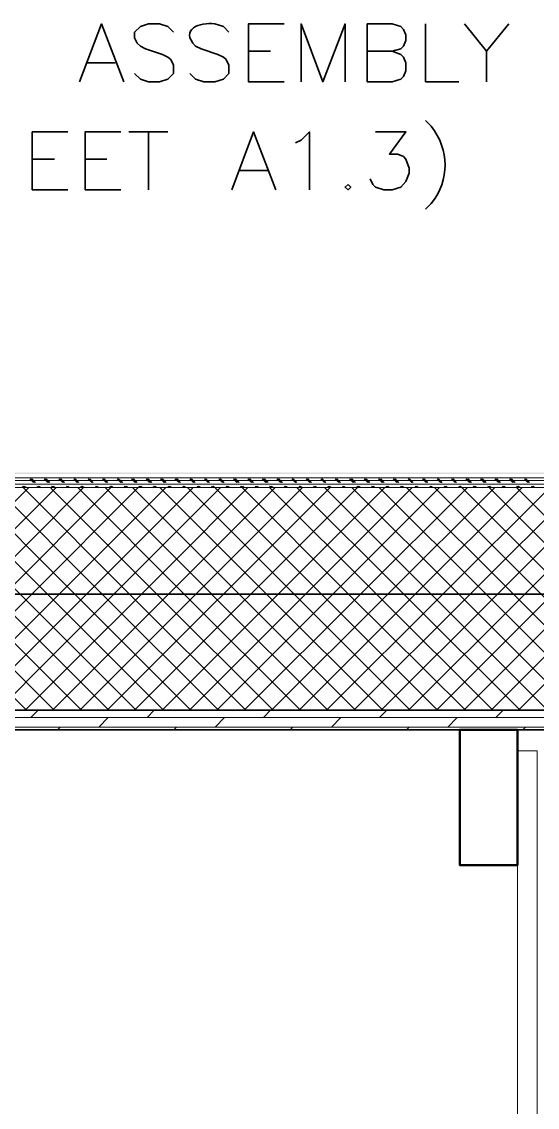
# Model space of a CAD drawing. Header units: inches. Extents: x 5 to 516, y -193 to 129.
# Drawn here: x 74.802 to 75.91, y -177.291 to -174.955 of the extents above; entities that cross this region are included whole.
import ezdxf

# ---------------------------------------------------------------- set-up
doc = ezdxf.new("R2010")
doc.units = ezdxf.units.IN
doc.header["$MEASUREMENT"] = 0
doc.layers.add('PDF8_Geometry', color=7, linetype='Continuous')
doc.layers.add('PDF8_Solid Fills', color=7, linetype='Continuous')

msp = doc.modelspace()

# ---------------------------------------------------------------- hatches: boundary and pattern name
at = {"layer": 'PDF8_Solid Fills', "transparency": 33554559}
msp.add_hatch(color=256, dxfattribs=at).paths.add_polyline_path([(77.5021816, -175.9280046), (77.5021816, -175.9257824), (71.9077366, -175.9257825), (71.9077366, -175.9280046)])

# ---------------------------------------------------------------- linework, layer by layer
at = {"layer": 'PDF8_Geometry', "lineweight": 35}
for points in [[(74.9255167, -175.0846705), (74.9732945, -174.960226), (75.0210723, -175.0846705)], [(75.1277375, -174.9780036), (75.1155153, -174.9657814), (75.0977375, -174.9602259), (75.0744042, -174.9602259), (75.0566264, -174.9657814), (75.0444042, -174.9780036), (75.0444042, -174.9902259), (75.0499597, -175.001337), (75.0566264, -175.0080036), (75.0677375, -175.0135592), (75.1044042, -175.0257814), (75.1155153, -175.031337), (75.122182, -175.0368925), (75.1277375, -175.0491148), (75.1277375, -175.0668925), (75.1155153, -175.0791148), (75.0977375, -175.0846703), (75.0744042, -175.0846703), (75.0566264, -175.0791148), (75.0444042, -175.0668925)], [(75.246625, -174.9780036), (75.2355138, -174.9657814), (75.216625, -174.9602259)], [(75.3655144, -175.0846705), (75.2888477, -175.0846705), (75.2888477, -174.960226), (75.3655144, -174.960226)], [(75.4021832, -175.0846705), (75.4021832, -174.960226), (75.4488499, -175.0846705), (75.4966277, -174.960226), (75.4966277, -175.0846705)], [(75.5444042, -175.0846705), (75.5444042, -174.960226), (75.5977375, -174.960226), (75.6166264, -174.9657816), (75.622182, -174.9724483), (75.6277375, -174.9835594), (75.6277375, -174.9957816), (75.622182, -175.0080038), (75.6166264, -175.0135594), (75.5977375, -175.0191149), (75.5444042, -175.0191149)], [(75.6699603, -174.9602266), (75.6699603, -175.084671), (75.7410714, -175.084671)], [(75.7532937, -174.9602266), (75.8010714, -175.0191155), (75.8010714, -175.084671)], [(75.8488476, -174.9602266), (75.8010698, -175.0191155)], [(75.1755138, -175.0080036), (75.1877361, -175.0135592), (75.2232916, -175.0257814), (75.2355138, -175.031337), (75.2410694, -175.0368925), (75.246625, -175.0491148), (75.246625, -175.0668925), (75.2355138, -175.0791148), (75.216625, -175.0846703), (75.1932916, -175.0846703), (75.1755138, -175.0791148), (75.1632916, -175.0668925)], [(75.2888477, -175.0191153), (75.3366255, -175.0191153)], [(75.5977354, -175.0191153), (75.6166243, -175.025782), (75.6221798, -175.0313376), (75.6277354, -175.0435598), (75.6277354, -175.0613376), (75.6221798, -175.0735598), (75.6166243, -175.0791153), (75.5977354, -175.0846709), (75.544402, -175.0846709)], [(74.9432938, -175.0435599), (75.0021827, -175.0435599)], [(75.6699603, -175.1680038), (75.6821825, -175.1802261)], [(74.9010685, -175.3168935), (74.8244018, -175.3168935), (74.8244018, -175.192449), (74.9010685, -175.192449)], [(75.014404, -175.3168935), (74.9377373, -175.3168935), (74.9377373, -175.192449), (75.014404, -175.192449)], [(75.0321836, -175.1924484), (75.1155169, -175.1924484)], [(75.0744018, -175.1924484), (75.0744018, -175.3168929)], [(75.2532936, -175.3168935), (75.2999603, -175.192449), (75.3477381, -175.3168935)], [(75.3899581, -175.2157819), (75.4021803, -175.2102264), (75.4199581, -175.1924486), (75.4199581, -175.3168931)], [(75.5621813, -175.1924484), (75.6277368, -175.1924484), (75.5921813, -175.2402262), (75.609959, -175.2402262), (75.6221813, -175.2457818), (75.6277368, -175.2513373), (75.6344035, -175.2702262), (75.6344035, -175.2813373), (75.6277368, -175.2991151), (75.6166257, -175.3113373), (75.5977368, -175.3168929), (75.579959, -175.3168929), (75.5621813, -175.3113373), (75.5566257, -175.3057818), (75.5510702, -175.2935595)], [(74.8244018, -175.2513372), (74.8721796, -175.2513372)], [(74.9377373, -175.2513372), (74.984404, -175.2513372)], [(75.2710707, -175.2757818), (75.3299596, -175.2757818)], [(75.6821825, -175.3468927), (75.6699603, -175.359115)], [(77.5021816, -176.1868932), (71.9077366, -176.1868932)], [(77.5021816, -176.4791154), (77.5021816, -176.4368932), (71.9077366, -176.4368932)], [(71.9077349, -176.479116), (77.5021799, -176.479116)]]:
    msp.add_lwpolyline(points, dxfattribs=at)
msp.add_lwpolyline([(75.5032936, -175.3057817), (75.496627, -175.3113372), (75.5032936, -175.3168928), (75.5088492, -175.3113372)], close=True, dxfattribs=at)
at = {"layer": 'PDF8_Geometry', "lineweight": 15}
for points in [[(71.9077349, -175.9580045), (77.5021799, -175.9580045), (77.5021799, -175.9368934), (71.9077349, -175.9368934)], [(71.9077349, -175.9424485), (77.5021799, -175.9424485)], [(74.8266262, -175.9468939), (74.8188484, -175.9391161)], [(74.8288461, -175.9468939), (74.8210683, -175.9391161)], [(74.8310705, -175.9468939), (74.8232927, -175.9391161)], [(74.857736, -175.9468939), (74.8499583, -175.9391161)], [(74.8599604, -175.9468939), (74.8521827, -175.9391161)], [(74.8621803, -175.9468939), (74.8544025, -175.9391161)], [(74.8899581, -175.9468939), (74.8810692, -175.9391161)], [(74.8910703, -175.9468939), (74.8832925, -175.9391161)], [(74.8932947, -175.9468939), (74.8855169, -175.9391161)], [(74.9210725, -175.9468939), (74.9132947, -175.9391161)], [(74.9221801, -175.9468939), (74.9144023, -175.9391161)], [(74.9244045, -175.9468939), (74.9166267, -175.9391161)], [(74.9521823, -175.9468939), (74.9444045, -175.9391161)], [(74.9544022, -175.9468939), (74.9455133, -175.9391161)], [(74.9555144, -175.9468939), (74.9477366, -175.9391161)], [(74.9832921, -175.9468939), (74.9755144, -175.9391161)], [(74.9855165, -175.9468939), (74.9777388, -175.9391161)], [(74.9866242, -175.9468939), (74.9788464, -175.9391161)], [(75.014402, -175.9468939), (75.0066242, -175.9391161)], [(75.0166264, -175.9468939), (75.0088486, -175.9391161)], [(75.0188463, -175.9468939), (75.0099574, -175.9391161)], [(75.0455164, -175.9468939), (75.0377386, -175.9391161)], [(75.0477362, -175.9468939), (75.0399585, -175.9391161)], [(75.0499606, -175.9468939), (75.0421828, -175.9391161)], [(75.0766262, -175.9468939), (75.0688484, -175.9391161)], [(75.0788461, -175.9468939), (75.0710683, -175.9391161)], [(75.0810705, -175.9468939), (75.0732927, -175.9391161)], [(75.1077361, -175.9468939), (75.0999583, -175.9391161)], [(75.1099605, -175.9468939), (75.1021827, -175.9391161)], [(75.1121803, -175.9468939), (75.1044025, -175.9391161)], [(75.1399581, -175.9468939), (75.1310692, -175.9391161)], [(75.1410703, -175.9468939), (75.1332925, -175.9391161)], [(75.1432947, -175.9468939), (75.1355169, -175.9391161)], [(75.1710725, -175.9468939), (75.1632947, -175.9391161)], [(75.1721801, -175.9468939), (75.1644024, -175.9391161)], [(75.1744045, -175.9468939), (75.1666268, -175.9391161)], [(75.2021823, -175.9468939), (75.1944045, -175.9391161)], [(75.2044022, -175.9468939), (75.1955133, -175.9391161)], [(75.2055144, -175.9468939), (75.1977366, -175.9391161)], [(75.2332922, -175.9468939), (75.2255144, -175.9391161)], [(75.2355166, -175.9468939), (75.2277388, -175.9391161)], [(75.2366242, -175.9468939), (75.2288465, -175.9391161)], [(75.264402, -175.9468939), (75.2566242, -175.9391161)], [(75.2666264, -175.9468939), (75.2588486, -175.9391161)], [(75.2688463, -175.9468939), (75.2610685, -175.9391161)], [(75.2955164, -175.9468939), (75.2877386, -175.9391161)], [(75.2977363, -175.9468939), (75.2899585, -175.9391161)], [(75.2999606, -175.9468939), (75.2921829, -175.9391161)], [(75.3266262, -175.9468939), (75.3188485, -175.9391161)], [(75.3288461, -175.9468939), (75.3210683, -175.9391161)], [(75.3310705, -175.9468939), (75.3232927, -175.9391161)], [(75.3577361, -175.9468939), (75.3499583, -175.9391161)], [(75.3599605, -175.9468939), (75.3521827, -175.9391161)], [(75.3621803, -175.9468939), (75.3544026, -175.9391161)], [(75.3899581, -175.9468939), (75.3821803, -175.9391161)], [(75.3910703, -175.9468939), (75.3832925, -175.9391161)], [(75.3932947, -175.9468939), (75.3855169, -175.9391161)], [(75.4210725, -175.9468939), (75.4132947, -175.9391161)], [(75.4221802, -175.9468939), (75.4144024, -175.9391161)], [(75.4244046, -175.9468939), (75.4166268, -175.9391161)], [(75.4521823, -175.9468939), (75.4444046, -175.9391161)], [(75.4544022, -175.9468939), (75.4466244, -175.9391161)], [(75.4555144, -175.9468939), (75.4477366, -175.9391161)], [(75.4832922, -175.9468939), (75.4755144, -175.9391161)], [(75.4855166, -175.9468939), (75.4777388, -175.9391161)], [(75.4866243, -175.9468939), (75.4788465, -175.9391161)], [(75.514402, -175.9468939), (75.5066243, -175.9391161)], [(75.5166264, -175.9468939), (75.5088486, -175.9391161)], [(75.5188463, -175.9468939), (75.5110685, -175.9391161)], [(75.5455164, -175.9468939), (75.5377386, -175.9391161)], [(75.5477363, -175.9468939), (75.5399585, -175.9391161)], [(75.5499607, -175.9468939), (75.5421829, -175.9391161)], [(75.5766263, -175.9468939), (75.5688485, -175.9391161)], [(75.5788461, -175.9468939), (75.5710683, -175.9391161)], [(75.5810705, -175.9468939), (75.5732927, -175.9391161)], [(75.6077361, -175.9468939), (75.5999583, -175.9391161)], [(75.6099605, -175.9468939), (75.6021827, -175.9391161)], [(75.6121804, -175.9468939), (75.6044026, -175.9391161)], [(75.6399581, -175.9468939), (75.6321804, -175.9391161)], [(75.6410703, -175.9468939), (75.6332926, -175.9391161)], [(75.6432947, -175.9468939), (75.635517, -175.9391161)], [(75.6710725, -175.9468939), (75.6632947, -175.9391161)], [(75.6721802, -175.9468939), (75.6644024, -175.9391161)], [(75.6744046, -175.9468939), (75.6666268, -175.9391161)], [(75.7021824, -175.9468939), (75.6944046, -175.9391161)], [(75.7044022, -175.9468939), (75.6966245, -175.9391161)], [(75.7055144, -175.9468939), (75.6977366, -175.9391161)], [(75.7332922, -175.9468939), (75.7255144, -175.9391161)], [(75.7355166, -175.9468939), (75.7277388, -175.9391161)], [(75.7366243, -175.9468939), (75.7288465, -175.9391161)], [(75.7644021, -175.9468939), (75.7566243, -175.9391161)], [(75.7666264, -175.9468939), (75.7588487, -175.9391161)], [(75.7688463, -175.9468939), (75.7610685, -175.9391161)], [(75.7955164, -175.9468939), (75.7877386, -175.9391161)], [(75.7977363, -175.9468939), (75.7899585, -175.9391161)], [(75.7999607, -175.9468939), (75.7921829, -175.9391161)], [(75.8266263, -175.9468939), (75.8188485, -175.9391161)], [(75.8288461, -175.9468939), (75.8210684, -175.9391161)], [(75.8310705, -175.9468939), (75.8232928, -175.9391161)], [(75.8577361, -175.9468939), (75.8499583, -175.9391161)], [(75.8599605, -175.9468939), (75.8521827, -175.9391161)], [(75.8621804, -175.9468939), (75.8544026, -175.9391161)], [(75.8899582, -175.9468939), (75.8821804, -175.9391161)], [(75.8910704, -175.9468939), (75.8832926, -175.9391161)], [(75.8932948, -175.9468939), (75.885517, -175.9391161)], [(71.9077349, -175.9502259), (77.5021799, -175.9502259)], [(74.8121812, -176.4368932), (74.3332923, -175.9580042)], [(74.3377391, -176.4368932), (74.816628, -175.9580042)], [(74.3921824, -175.9580045), (74.8655158, -176.4313379)], [(74.4510701, -175.9580045), (74.8655145, -176.372449)], [(74.5099577, -175.9580045), (74.8655133, -176.3135601)], [(74.5688498, -175.9580045), (74.8655165, -176.2546712)], [(74.6277375, -175.9580045), (74.8655153, -176.1957823)], [(74.8755131, -175.9580045), (74.6466242, -176.1868934)], [(74.6866251, -175.9580045), (74.915514, -176.1868934)], [(74.9299608, -175.9546712), (74.9344052, -175.9580045), (74.7055163, -176.1868934)], [(74.7455127, -175.9580045), (74.9744016, -176.1868934)], [(74.9932929, -175.9580045), (74.764404, -176.1868934)], [(74.8066247, -175.9580045), (74.8032914, -175.9546712)], [(74.8044049, -175.9580045), (75.0332938, -176.1868934)], [(74.8088491, -175.9580045), (74.8055158, -175.9546712)], [(74.811069, -175.9580045), (74.8077357, -175.9546712)], [(75.0521805, -175.9580045), (74.8232916, -176.1868934)], [(74.8388468, -175.9580045), (74.8344023, -175.9546712)], [(74.839959, -175.9580045), (74.8366257, -175.9546712)], [(74.8421834, -175.9580045), (74.83885, -175.9546712)], [(74.8632925, -175.9580045), (74.8655147, -175.9602268), (75.0921814, -176.1868934)], [(74.8699612, -175.9580045), (74.8655167, -175.9546712)], [(74.8655169, -176.3802266), (75.1155169, -176.1302265), (75.2877391, -175.9580043)], [(74.8655169, -176.3213378), (75.1155169, -176.0713378), (75.2288503, -175.9580044)], [(74.8655169, -176.262449), (75.1155169, -176.012449), (75.1699614, -175.9580046)], [(75.1110726, -175.9580045), (74.8655171, -176.2035601)], [(74.8710688, -175.9580045), (74.8677355, -175.9546712)], [(74.8677368, -176.4368932), (75.3466257, -175.9580042)], [(74.8732932, -175.9580045), (74.8699599, -175.9546712)], [(74.901071, -175.9580045), (74.8977377, -175.9546712)], [(74.9032909, -175.9580045), (74.8988464, -175.9546712)], [(74.9044031, -175.9580045), (74.9010697, -175.9546712)], [(74.9221801, -175.9580045), (75.151069, -176.1868934)], [(74.9266244, -176.4368932), (75.4055133, -175.9580042)], [(74.9321809, -175.9580045), (74.9288475, -175.9546712)], [(74.9355129, -175.9580045), (74.9321796, -175.9546712)], [(74.9632907, -175.9580045), (74.9599574, -175.9546712)], [(74.9655151, -175.9580045), (74.9621818, -175.9546712)], [(74.967735, -175.9580045), (74.9632905, -175.9546712)], [(74.9810723, -175.9580045), (75.2099612, -176.1868934)], [(74.9855165, -176.4368932), (75.4644055, -175.9580042)], [(74.9944051, -175.9580045), (74.9910717, -175.9546712)], [(74.9966249, -175.9580045), (74.9932916, -175.9546712)], [(74.9988493, -175.9580045), (74.9944049, -175.9546712)], [(75.0255149, -175.9580045), (75.0221816, -175.9546712)], [(75.0277393, -175.9580045), (75.024406, -175.9546712)], [(75.0299592, -175.9580045), (75.0266258, -175.9546712)], [(75.0399599, -175.9580045), (75.2688488, -176.1868934)], [(75.0444042, -176.4368932), (75.5232931, -175.9580042)], [(75.0566248, -175.9580045), (75.0532914, -175.9546712)], [(75.0588492, -175.9580045), (75.0555158, -175.9546712)], [(75.061069, -175.9580045), (75.0577357, -175.9546712)], [(75.0888468, -175.9580045), (75.0844024, -175.9546712)], [(75.089959, -175.9580045), (75.0866257, -175.9546712)], [(75.0921834, -175.9580045), (75.0888501, -175.9546712)], [(75.0988475, -175.9580045), (75.3277364, -176.1868934)], [(75.1032918, -176.4368932), (75.5821807, -175.9580042)], [(75.1199612, -175.9580045), (75.1155167, -175.9546712)], [(75.1210689, -175.9580045), (75.1177355, -175.9546712)], [(75.1232932, -175.9580045), (75.1199599, -175.9546712)], [(75.151071, -175.9580045), (75.1477377, -175.9546712)], [(75.1532909, -175.9580045), (75.1488465, -175.9546712)], [(75.1544031, -175.9580045), (75.1510698, -175.9546712)], [(75.6366261, -176.4368932), (75.1577371, -175.9580042)], [(75.1621794, -176.4368932), (75.6410684, -175.9580042)], [(75.1821809, -175.9580045), (75.1788475, -175.9546712)], [(75.1844053, -175.9580045), (75.1799608, -175.9546712)], [(75.1866251, -175.9580045), (75.1821807, -175.9546712)], [(75.2132907, -175.9580045), (75.2099574, -175.9546712)], [(75.2155151, -175.9580045), (75.2121818, -175.9546712)], [(75.217735, -175.9580045), (75.2132905, -175.9546712)], [(75.6955137, -176.4368932), (75.2166248, -175.9580042)], [(75.2210716, -176.4368932), (75.6999605, -175.9580042)], [(75.2444051, -175.9580045), (75.2410718, -175.9546712)], [(75.246625, -175.9580045), (75.2432916, -175.9546712)], [(75.2488494, -175.9580045), (75.2444049, -175.9546712)], [(75.2755149, -175.9580045), (75.2721816, -175.9546712)], [(75.2777393, -175.9580045), (75.274406, -175.9546712)], [(75.7555135, -176.4368932), (75.5044024, -176.1868932), (75.2755135, -175.9580042)], [(75.2799592, -175.9580045), (75.2766259, -175.9546712)], [(75.2799592, -176.4368932), (75.5299592, -176.1868932), (75.7599592, -175.9580042)], [(75.3066248, -175.9580045), (75.3032915, -175.9546712)], [(75.3088492, -175.9580045), (75.3055158, -175.9546712)], [(75.311069, -175.9580045), (75.3077357, -175.9546712)], [(75.3388468, -175.9580045), (75.3344024, -175.9546712)], [(75.8144057, -176.4368932), (75.5644057, -176.1868932), (75.3344056, -175.9580042)], [(75.339959, -175.9580045), (75.3366257, -175.9546712)], [(75.3388468, -176.4368932), (75.5888468, -176.1868932), (75.8188469, -175.9580042)], [(75.3421834, -175.9580045), (75.3388501, -175.9546712)], [(75.3699612, -175.9580045), (75.3655168, -175.9546712)], [(75.3721811, -175.9580045), (75.3677366, -175.9546712)], [(75.3732933, -175.9580045), (75.3699599, -175.9546712)], [(75.8732933, -176.4368932), (75.6232933, -176.1868932), (75.3932933, -175.9580042)], [(75.401071, -175.9580045), (75.3977377, -175.9546712)], [(75.397739, -176.4368932), (75.647739, -176.1868932), (75.877739, -175.9580042)], [(75.4032909, -175.9580045), (75.3988465, -175.9546712)], [(75.4044031, -175.9580045), (75.4010698, -175.9546712)], [(75.4321809, -175.9580045), (75.4288476, -175.9546712)], [(75.4344053, -175.9580045), (75.4299608, -175.9546712)], [(75.4366252, -175.9580045), (75.4321807, -175.9546712)], [(75.9321809, -176.4368932), (75.6821809, -176.1868932), (75.4521809, -175.9580042)], [(75.4566266, -176.4368932), (75.7066266, -176.1868932), (75.9366266, -175.9580042)], [(75.4632907, -175.9580045), (75.4599574, -175.9546712)], [(75.4655151, -175.9580045), (75.4621818, -175.9546712)], [(75.467735, -175.9580045), (75.4632906, -175.9546712)], [(75.4944051, -175.9580045), (75.4910718, -175.9546712)], [(75.496625, -175.9580045), (75.4932916, -175.9546712)], [(75.4988494, -175.9580045), (75.4944049, -175.9546712)], [(75.9910686, -176.4368932), (75.7410685, -176.1868932), (75.5110685, -175.9580042)], [(75.5155142, -176.4368932), (75.7655143, -176.1868932), (75.9955143, -175.9580042)], [(75.525515, -175.9580045), (75.5221816, -175.9546712)], [(75.5277393, -175.9580045), (75.524406, -175.9546712)], [(75.5299592, -175.9580045), (75.5266259, -175.9546712)], [(75.557737, -175.9580045), (75.5532926, -175.9546712)], [(75.5588492, -175.9580045), (75.5555159, -175.9546712)], [(75.5610691, -175.9580045), (75.5577357, -175.9546712)], [(76.0499607, -176.4368932), (75.7999607, -176.1868932), (75.5699607, -175.9580042)], [(75.5744019, -176.4368932), (75.8244019, -176.1868932), (76.0544019, -175.9580042)], [(75.5888468, -175.9580045), (75.5844024, -175.9546712)], [(75.589959, -175.9580045), (75.5866257, -175.9546712)], [(75.5921834, -175.9580045), (75.5888501, -175.9546712)], [(75.6199612, -175.9580045), (75.6155168, -175.9546712)], [(75.6221811, -175.9580045), (75.6177366, -175.9546712)], [(75.6232933, -175.9580045), (75.61996, -175.9546712)], [(76.1088483, -176.4368932), (75.8588483, -176.1868932), (75.6288483, -175.9580042)], [(75.633294, -176.4368932), (75.883294, -176.1868932), (76.113294, -175.9580042)], [(75.6510711, -175.9580045), (75.6477377, -175.9546712)], [(75.6532909, -175.9580045), (75.6488465, -175.9546712)], [(75.6544031, -175.9580045), (75.6510698, -175.9546712)], [(75.6821809, -175.9580045), (75.6788476, -175.9546712)], [(75.6844053, -175.9580045), (75.6799609, -175.9546712)], [(75.6866252, -175.9580045), (75.6821807, -175.9546712)], [(76.167736, -176.4368932), (75.688847, -175.9580042)], [(75.6932938, -176.4368932), (76.1721828, -175.9580042)], [(75.7132908, -175.9580045), (75.7099574, -175.9546712)], [(75.7155152, -175.9580045), (75.7121818, -175.9546712)], [(75.717735, -175.9580045), (75.7132906, -175.9546712)], [(75.7444051, -175.9580045), (75.7410718, -175.9546712)], [(75.746625, -175.9580045), (75.7432917, -175.9546712)], [(75.7488494, -175.9580045), (75.7444049, -175.9546712)], [(76.2266281, -176.4368932), (75.7477392, -175.9580042)], [(75.7521815, -176.4368932), (76.2310704, -175.9580042)], [(75.775515, -175.9580045), (75.7721816, -175.9546712)], [(75.7777394, -175.9580045), (75.774406, -175.9546712)], [(75.7799592, -175.9580045), (75.7766259, -175.9546712)], [(75.807737, -175.9580045), (75.8032926, -175.9546712)], [(75.8088492, -175.9580045), (75.8055159, -175.9546712)], [(76.2855157, -176.4368932), (75.8066268, -175.9580042)], [(75.8110691, -175.9580045), (75.8077358, -175.9546712)], [(75.8110691, -176.4368932), (76.289958, -175.9580042)], [(75.8388469, -175.9580045), (75.8344024, -175.9546712)], [(75.8399591, -175.9580045), (75.8366257, -175.9546712)], [(75.8421835, -175.9580045), (75.8388501, -175.9546712)], [(76.3444034, -176.4368932), (75.8655144, -175.9580042)], [(75.8699612, -175.9580045), (75.8655168, -175.9546712)], [(75.8721811, -175.9580045), (75.8677367, -175.9546712)], [(75.8732933, -175.9580045), (75.86996, -175.9546712)], [(75.8699612, -176.4368932), (76.3488502, -175.9580042)], [(75.9010711, -175.9580045), (75.8977378, -175.9546712)], [(75.903291, -175.9580045), (75.8988465, -175.9546712)], [(75.9044032, -175.9580045), (75.9010698, -175.9546712)], [(74.5732941, -176.4368932), (74.8232941, -176.1868932)], [(75.1066239, -176.4368932), (74.8655127, -176.1957821)], [(75.165516, -176.4368932), (74.915516, -176.1868932)], [(75.2244036, -176.4368932), (74.9744036, -176.1868932)], [(75.2832913, -176.4368932), (75.0332912, -176.1868932)], [(75.3421834, -176.4368932), (75.0921834, -176.1868932)], [(75.401071, -176.4368932), (75.151071, -176.1868932)], [(75.4599587, -176.4368932), (75.2099587, -176.1868932)], [(75.5188463, -176.4368932), (75.2688463, -176.1868932)], [(75.5777384, -176.4368932), (75.3277384, -176.1868932)], [(74.6321817, -176.4368932), (74.8655151, -176.2035598)], [(74.6910694, -176.4368932), (74.8655138, -176.2624487)], [(75.0477362, -176.4368932), (74.865514, -176.254671)], [(74.9888486, -176.4368932), (74.8655153, -176.3135598)], [(74.7499615, -176.4368932), (74.8655171, -176.3213376)], [(74.8088491, -176.4368932), (74.8655158, -176.3802265)], [(74.929961, -176.4368932), (74.8655165, -176.3724487)], [(74.8710688, -176.4368932), (74.8655133, -176.4313376)], [(71.9077349, -176.4524492), (77.5021799, -176.4524492)], [(74.8210697, -176.4524492), (74.8366253, -176.4368937)], [(74.967735, -176.4735595), (74.987735, -176.4524484)], [(75.0710698, -176.4524492), (75.0866253, -176.4368937)], [(75.217735, -176.4735595), (75.237735, -176.4524484)], [(75.3210698, -176.4524492), (75.3366253, -176.4368937)], [(75.467735, -176.4735595), (75.487735, -176.4524484)], [(75.5710698, -176.4524492), (75.5866253, -176.4368937)], [(75.717735, -176.4735595), (75.737735, -176.4524484)], [(75.8210698, -176.4524492), (75.8366254, -176.4368937)], [(71.9077349, -176.4735595), (77.5021799, -176.4735595)], [(74.8788497, -176.479116), (74.8844052, -176.4735604)], [(75.1288497, -176.479116), (75.1344053, -176.4735604)], [(75.3788497, -176.479116), (75.3844053, -176.4735604)], [(75.6288497, -176.479116), (75.6344053, -176.4735604)], [(75.8788498, -176.479116), (75.8844053, -176.4735604)], [(75.9099591, -176.5246708), (75.8677368, -176.5246708), (75.8677368, -178.7668932)], [(75.9099596, -176.5246708), (75.9099596, -178.7668932)]]:
    msp.add_lwpolyline(points, dxfattribs=at)
at = {"layer": 'PDF8_Geometry', "lineweight": 50}
msp.add_lwpolyline([(75.8677368, -176.479116), (75.8677368, -176.7702271), (75.7432924, -176.7702271), (75.7432924, -176.479116)], close=True, dxfattribs=at)
at = {"layer": 'PDF8_Geometry', "lineweight": 35}
for points in [[(75.216625, -174.9602259), (75.1844953, -174.9553925), (75.1397175, -174.9718555), (75.1755138, -175.0080036)], [(75.6821825, -175.1802261), (75.7214788, -175.232152), (75.7221825, -175.2950964), (75.6821825, -175.3468927)]]:
    msp.add_open_spline(points, degree=3, dxfattribs=at)

doc.saveas('drawing.dxf')
